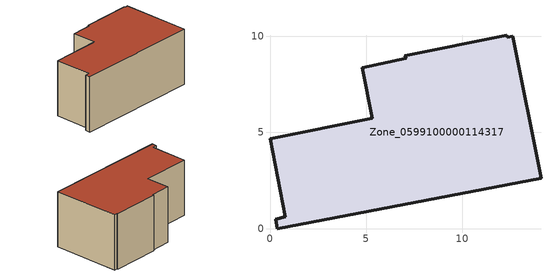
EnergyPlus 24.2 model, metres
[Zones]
Zone_0599100000114317
 floor ground (C_G): 14.09,2.61 0.39,0 0.29,0.5 0.79,0.62 0,4.68 5.33,5.73 4.81,8.37 7.07,8.85 7,8.99 12.31,10.05 12.33,9.95 12.63,10.01 z0
 wall outside (C_F): 0,4.68 0.79,0.62 0.29,0.5 0.39,0 14.09,2.61 12.63,10.01 12.33,9.95 12.31,10.05 7,8.99 7.07,8.85 4.81,8.37 5.33,5.73 0,4.68 z0:6.14
 roof outside (C_R): 14.09,2.61 12.63,10.01 12.33,9.95 12.31,10.05 7,8.99 7.07,8.85 4.81,8.37 5.33,5.73 0,4.68 0.79,0.62 0.29,0.5 0.39,0 z6.14
[BUILDING]
Pand.0599100000114317: North Axis=0; Terrain=City; Loads Convergence Tolerance Value=0.04; Temperature Convergence Tolerance Value=0.4; Solar Distribution=FullExterior; Maximum Number of Warmup Days=25; Minimum Number of Warmup Days=1
[Site:Location]
Rotterdam.The.Hague.AP_ZH_NLD Design_Conditions: Latitude=51.96; Longitude=4.45; Time Zone=1; Elevation=-4.5
[SITE:GROUNDTEMPERATURE:BUILDINGSURFACE]
18, 18, 18, 18, 18, 18, 18, 18, 18, 18, 18, 18
[MATERIAL] Thermal Absorptance=0.9; Solar Absorptance=0.7; Visible Absorptance=0.7
Name | Roughness | Thickness | Conductivity | Density | Specific Heat
G.TC.1946 | MediumSmooth | 0.15 | 1 | 540 | 1210
F.TC.1946 | Rough | 0.3 | 0.857143 | 1920 | 840
R.TC.1946 | MediumRough | 0.2 | 0.909091 | 1500 | 1000
[CONSTRUCTION]
C_G: G.TC.1946
C_F: F.TC.1946
C_R: R.TC.1946
[ZONE]
Zone_0599100000114317: Type=1; Multiplier=1; Ceiling Height=Autocalculate; Volume=Autocalculate; Floor Area=autocalculate; Part of Total Floor Area=Yes
[ZONEINFILTRATION:DESIGNFLOWRATE]
Infil_Zone_0599100000114317: Zone or ZoneList or Space or SpaceList=Zone_0599100000114317; Schedule=AlwaysOn; Design Flow Rate Calculation Method=Flow/Area; Flow Rate per Floor Area=0.003; Constant Term Coefficient=1; Temperature Term Coefficient=0; Velocity Term Coefficient=0; Velocity Squared Term Coefficient=0
[HVACTEMPLATE:ZONE:IDEALLOADSAIRSYSTEM]
Zone_0599100000114317: Maximum Heating Supply Air Temperature=50; Minimum Cooling Supply Air Temperature=13; Maximum Heating Supply Air Humidity Ratio=0.0156; Minimum Cooling Supply Air Humidity Ratio=0.0077; Heating Limit=NoLimit; Cooling Limit=NoLimit; Dehumidification Control Type=ConstantSensibleHeatRatio; Cooling Sensible Heat Ratio=0.7; Dehumidification Setpoint=60; Humidification Control Type=None; Humidification Setpoint=30; Outdoor Air Method=None; Outdoor Air Flow Rate per Person=0.00944; Outdoor Air Flow Rate per Zone Floor Area=0; Outdoor Air Flow Rate per Zone=0; Demand Controlled Ventilation Type=None; Outdoor Air Economizer Type=NoEconomizer; Heat Recovery Type=None; Sensible Heat Recovery Effectiveness=0.7; Latent Heat Recovery Effectiveness=0.65
[ZONECONTROL:THERMOSTAT]
ThermostatControl_Zone_0599100000114317: Zone or ZoneList=Zone_0599100000114317; Control Type Schedule=DualSetpointControlType; Control 1=Thermostat_Zone_0599100000114317; Temperature Difference Between Cutout And Setpoint=0
[THERMOSTATSETPOINT:DUALSETPOINT]
Thermostat_Zone_0599100000114317: Heating Setpoint Temperature Schedule=HeatingSetpoint_Zone_0599100000114317; Cooling Setpoint Temperature Schedule=CoolingSetpoint_Zone_0599100000114317
[SCHEDULE:COMPACT]
HeatingSetpoint_Zone_0599100000114317: Through: 12/31, For: AllDays, Until: 24:00, 21
CoolingSetpoint_Zone_0599100000114317: Through: 12/31, For: AllDays, Until: 24:00, 24
DualSetpointControlType: Through: 12/31, For: AllDays, Until: 24:00, 4
AlwaysOn: Through: 12/31, For: AllDays, Until: 24:00, 1
